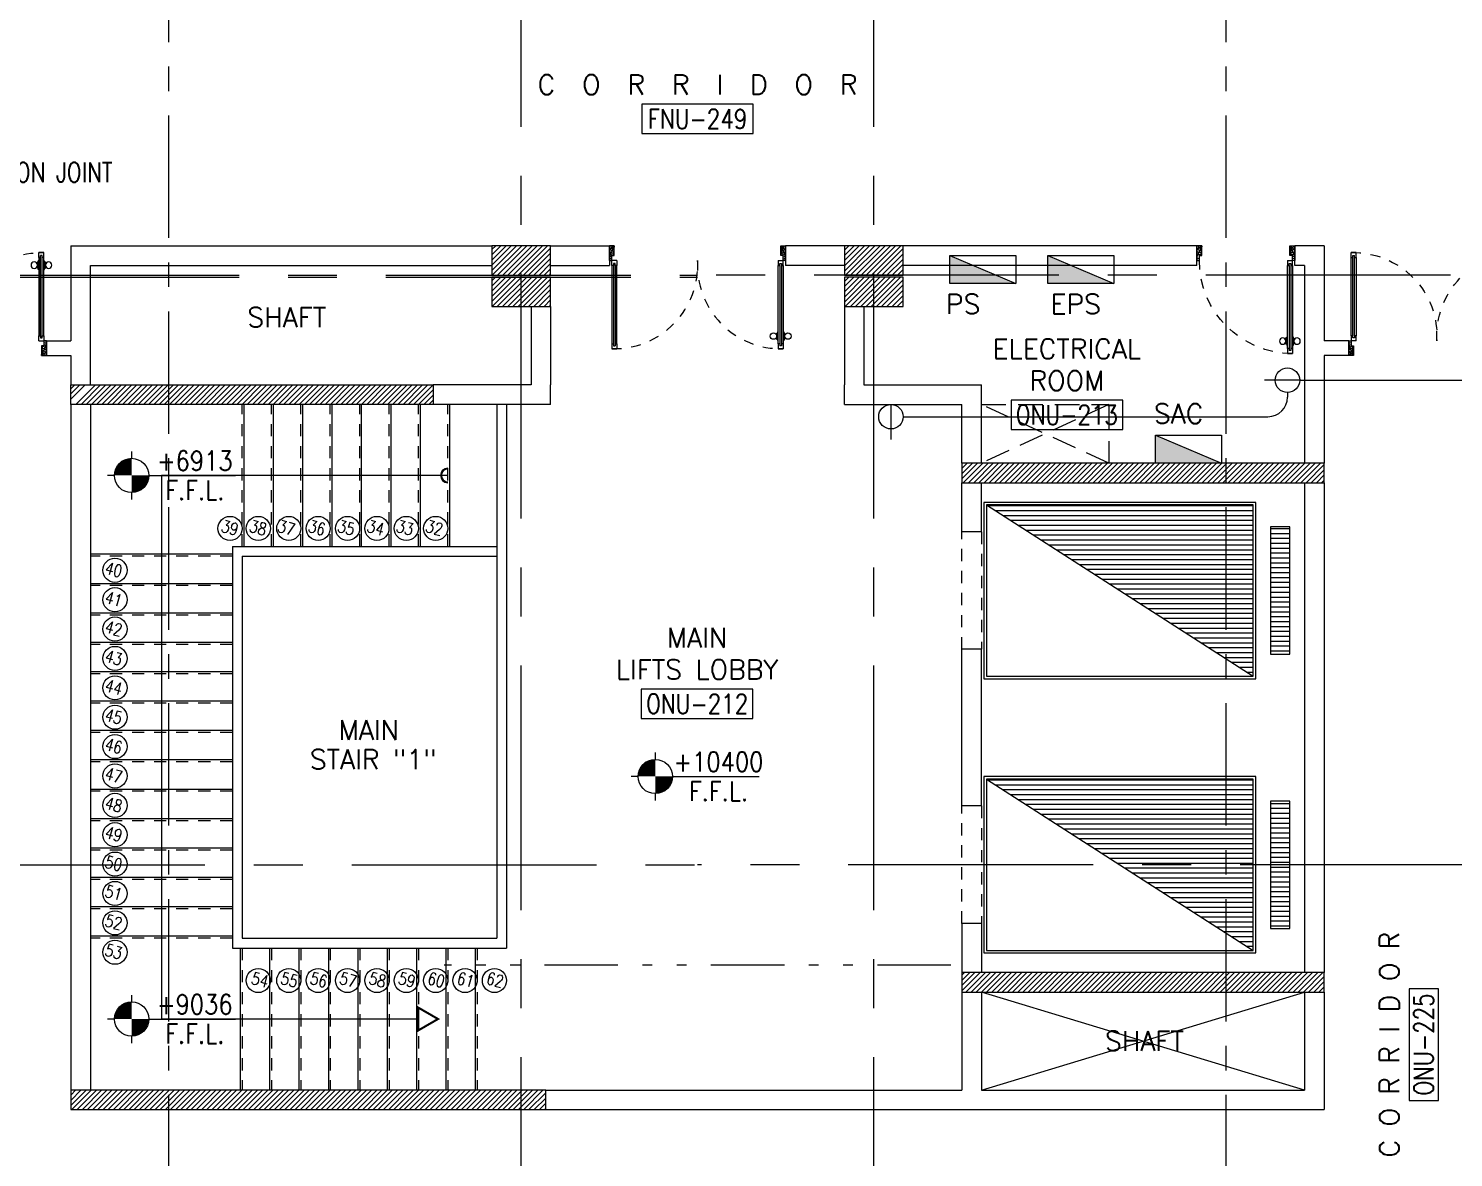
# Model space of a CAD drawing. Extents: x 0 to 93, y -1.5 to 78.
# Drawn here: x 17.4 to 31.95, y 24.01 to 35.54 of the extents above; entities that cross this region are included whole.
import ezdxf
from ezdxf.enums import TextEntityAlignment as Align

# ---------------------------------------------------------------- set-up
doc = ezdxf.new("R2010")
doc.units = 0
doc.header["$MEASUREMENT"] = 0
for name, pattern in [('2DASHES', [1.7, 0.75, -0.25, 0.1, -0.25, 0.1, -0.25]), ('CENTER', [2, 1.25, -0.25, 0.25, -0.25]), ('CENTERX2', [4, 2.5, -0.5, 0.5, -0.5]), ('HIDDEN', [0.375, 0.25, -0.125]), ('HIDDEN2', [0.1875, 0.125, -0.0625])]:
    doc.linetypes.add(name, pattern=pattern)
doc.layers.get('0').update_dxf_attribs({"color": 11, "linetype": 'CONTINUOUS'})
for name, color, linetype in [('AXES', 11, 'CENTERX2'), ('AXES1', 11, 'CENTER'), ('COL', 11, 'CONTINUOUS'), ('DOOR', 11, 'CONTINUOUS'), ('E-CLINE', 4, 'CONTINUOUS'), ('E-HLINE', 4, 'HIDDEN'), ('E-PANELBX', 3, 'CONTINUOUS'), ('E-SOCKETS', 4, 'CONTINUOUS'), ('EJ', 11, 'CONTINUOUS'), ('HAT', 11, 'CONTINUOUS'), ('HIDDEN', 11, 'HIDDEN2'), ('IND-ES-L', 11, '2DASHES'), ('LEV-PL', 11, 'CONTINUOUS'), ('LIFTS', 11, 'CONTINUOUS'), ('RM-BOX', 11, 'CONTINUOUS'), ('RM-NAME', 11, 'CONTINUOUS'), ('RM-NO', 11, 'CONTINUOUS'), ('SHAFT', 11, 'CONTINUOUS'), ('STR', 11, 'CONTINUOUS'), ('STR-H', 11, 'HIDDEN2'), ('WALL', 11, 'CONTINUOUS')]:
    doc.layers.add(name, color=color, linetype=linetype)
doc.styles.add('ROMANS', font='ROMANS.shx', dxfattribs={"width": 0.6})
doc.styles.add('S', font='ROMANS.SHX')

# ---------------------------------------------------------------- blocks, each defined once
blk = doc.blocks.new('RM1')
at = {"layer": 'RM-BOX'}
blk.add_lwpolyline([(570, -200), (-570, -200), (-570, -500), (570, -500)], close=True, dxfattribs=at)
at = {"layer": 'RM-NAME', "style": 'ROMANS'}
for tag, p in [('ROOMNAME1', (0, 324)), ('ROOMNAME2', (0, 0))]:
    blk.add_attdef(tag, text='', height=200, dxfattribs=at).set_placement(p, align=Align.MIDDLE)
at = {"layer": 'RM-NO', "style": 'ROMANS', "width": 0.8}
blk.add_attdef('ROOMNO', text='', height=200, dxfattribs=at).set_placement((0, -350), align=Align.MIDDLE)
blk = doc.blocks.new('D1000')
at = {"layer": 'DOOR', "color": 7, "linetype": 'ByBlock'}
for p, q in [((0, 0), (-150, 0)), ((-150, 0), (-150, -25)), ((-150, 0), (0, 0)), ((0, -50), (-114, 0)), ((0, -50), (-40, 0)), ((0, -50), (0, 0)), ((-1050, -25), (-1100, -25)), ((-1100, -75), (-1100, -25)), ((-1100, -25), (-1100, -75)), ((-1050, -75), (-1100, -75)), ((-1050, -42), (-1070, -42)), ((-1070, -42), (-1070, -58)), ((-1050, -58), (-1070, -58)), ((-1050, -25), (-1050, -42)), ((-1050, -58), (-1050, -75)), ((-928, -18), (-1018, -18)), ((-1018, -25), (-1018, -18)), ((-1018, -75), (-1018, -82)), ((-928, -82), (-1018, -82)), ((-1005, -9), (-940, -9)), ((-1005, -18), (-1005, -9)), ((-1005, -18), (-940, -18)), ((-1005, -82), (-940, -82)), ((-1005, -82), (-1005, -91)), ((-1005, -91), (-940, -91)), ((-940, -18), (-940, -9)), ((-940, -82), (-940, -91)), ((-928, -25), (-928, -18)), ((-928, -75), (-928, -82)), ((-200, -42), (-200, -25)), ((-200, -25), (-150, -25)), ((-180, -42), (-200, -42)), ((-200, -75), (-200, -58)), ((-200, -58), (-180, -58)), ((-150, -75), (-200, -75)), ((-180, -58), (-180, -42)), ((-150, -75), (-150, -25)), ((-150, -25), (-100, -25)), ((-100, -25), (-100, -50)), ((0, -50), (-100, -37)), ((-100, -50), (0, -50)), ((-150, -975), (-100, -975)), ((-150, -1000), (-150, -975)), ((-150, -1000), (0, -1000)), ((0, -1000), (-150, -1000)), ((0, -950), (-114, -1000)), ((-100, -975), (-100, -950)), ((0, -950), (-100, -963)), ((-100, -950), (0, -950)), ((0, -950), (-40, -1000)), ((0, -950), (0, -1000))]:
    blk.add_line(p, q, dxfattribs=at)
at = {"layer": 'DOOR', "linetype": 'ByBlock'}
for p, q in [((-200, -25), (-1050, -25)), ((-200, -42), (-1050, -42)), ((-200, -58), (-1050, -58)), ((-1050, -75), (-200, -75))]:
    blk.add_line(p, q, dxfattribs=at)
at = {"layer": 'DOOR', "color": 7, "linetype": 'ByBlock'}
for centre in [(-973, 23), (-973, -124)]:
    blk.add_circle(centre, 32.4, dxfattribs=at)
for centre, radius, start, end in [((0, -50), 134, 158.1598, 169.28), ((0, -50), 74.4, 137.7764, 180), ((0, -50), 54.4, 113.2074, 180), ((0, -50), 154, 161.1053, 166.2858), ((0, -50), 114, 154.0838, 167.3774), ((0, -50), 94.4, 148.0182, 180), ((0, -50), 34.4, 90, 180), ((0, -50), 14.4, 90, 180), ((0, -950), 154, 193.7142, 198.8947), ((0, -950), 134, 190.72, 201.8402), ((0, -950), 94.4, 180, 211.9818), ((0, -950), 74.4, 180, 222.2236), ((0, -950), 54.4, 180, 246.7926), ((0, -950), 34.4, 180, 270), ((0, -950), 14.4, 180, 270)]:
    blk.add_arc(centre, radius, start, end, dxfattribs=at)
at = {"layer": 'DOOR', "linetype": 'HIDDEN', "ltscale": 0.5}
blk.add_arc((-149, -24), 951, 180.0434, 269.9667, dxfattribs=at)
blk = doc.blocks.new('A$C272A55A0')
at = {"layer": 'DOOR', "color": 0, "linetype": 'ByBlock'}
for p, q in [((0, 900), (0, 1050)), ((50, 1050), (0, 1050)), ((50, 950), (50, 1050)), ((1750, 950), (1750, 1050)), ((1750, 1050), (1800, 1050)), ((1800, 1050), (1800, 900)), ((0, 900), (25, 900)), ((25, 950), (50, 950)), ((25, 900), (25, 950)), ((75, 900), (25, 900)), ((25, 850), (25, 900)), ((75, 900), (75, 850)), ((1725, 900), (1775, 900)), ((1725, 900), (1725, 850)), ((1775, 950), (1750, 950)), ((1775, 900), (1775, 950)), ((1800, 900), (1775, 900)), ((1775, 850), (1775, 900)), ((42, 850), (25, 850)), ((58, 870), (42, 870)), ((42, 870), (42, 850)), ((58, 850), (58, 870)), ((75, 850), (58, 850)), ((1725, 850), (1742, 850)), ((1742, 870), (1758, 870)), ((1742, 850), (1742, 870)), ((1758, 870), (1758, 850)), ((1758, 850), (1775, 850)), ((1718, 160), (1709, 160)), ((1709, 95), (1709, 160)), ((1725, 173), (1718, 173)), ((1718, 173), (1718, 83)), ((1718, 95), (1718, 160)), ((1775, 173), (1782, 173)), ((1782, 173), (1782, 83)), ((1782, 160), (1791, 160)), ((1782, 95), (1782, 160)), ((1791, 95), (1791, 160)), ((25, 50), (42, 50)), ((25, 50), (25, 0)), ((25, 0), (75, 0)), ((75, 0), (25, 0)), ((42, 50), (42, 30)), ((42, 30), (58, 30)), ((58, 50), (75, 50)), ((58, 50), (58, 30)), ((75, 50), (75, 0)), ((1718, 95), (1709, 95)), ((1725, 83), (1718, 83)), ((1742, 50), (1725, 50)), ((1725, 50), (1725, 0)), ((1775, 0), (1725, 0)), ((1725, 0), (1775, 0)), ((1742, 50), (1742, 30)), ((1758, 30), (1742, 30)), ((1775, 50), (1758, 50)), ((1758, 50), (1758, 30)), ((1775, 83), (1782, 83)), ((1775, 50), (1775, 0)), ((1782, 95), (1791, 95))]:
    blk.add_line(p, q, dxfattribs=at)
at = {"layer": 'DOOR', "color": 9, "linetype": 'ByBlock'}
for p, q in [((50, 1050), (0, 1010)), ((50, 1050), (0, 937)), ((50, 1050), (37, 950)), ((1750, 1050), (1800, 1010)), ((1750, 1050), (1800, 937)), ((1750, 1050), (1763, 950))]:
    blk.add_line(p, q, dxfattribs=at)
at = {"layer": 'DOOR', "linetype": 'ByBlock'}
for p, q in [((25, 850), (25, 50)), ((42, 850), (42, 50)), ((58, 850), (58, 50)), ((75, 50), (75, 850)), ((1725, 50), (1725, 850)), ((1742, 850), (1742, 50)), ((1758, 850), (1758, 50)), ((1775, 850), (1775, 50))]:
    blk.add_line(p, q, dxfattribs=at)
at = {"layer": 'DOOR', "color": 0, "linetype": 'ByBlock'}
for centre in [(1676, 128), (1824, 128)]:
    blk.add_circle(centre, 32.4, dxfattribs=at)
at = {"layer": 'DOOR', "color": 9, "linetype": 'ByBlock'}
for centre, radius, start, end in [((50, 1050), 54.4, 203.2074, 270), ((50, 1050), 34.4, 180, 270), ((50, 1050), 14.4, 180, 270), ((1750, 1050), 14.4, 270, 0), ((1750, 1050), 34.4, 270, 0), ((1750, 1050), 54.4, 270, 336.7926), ((50, 1050), 74.4, 227.7764, 270), ((50, 1050), 94.4, 238.0182, 270), ((50, 1050), 114, 244.0838, 257.3774), ((50, 1050), 134, 248.1598, 259.28), ((50, 1050), 154, 251.1053, 256.2858), ((1750, 1050), 74.4, 270, 312.2236), ((1750, 1050), 94.4, 270, 301.9818), ((1750, 1050), 114, 282.6226, 295.9162), ((1750, 1050), 134, 280.72, 291.8402), ((1750, 1050), 154, 283.7142, 288.8947)]:
    blk.add_arc(centre, radius, start, end, dxfattribs=at)
at = {"layer": 'DOOR', "linetype": 'HIDDEN', "ltscale": 0.5}
for centre, start, end in [((50, 851), 268.3174, 3.2965), ((1750, 851), 176.7035, 271.6826)]:
    blk.add_arc(centre, 851, start, end, dxfattribs=at)
at = {"layer": 'WALL', "linetype": 'ByBlock'}
blk.add_line((1800, 900), (1800, 1050), dxfattribs=at)
blk = doc.blocks.new('*X23')
at = {"color": 0}
for p, q in [((503899, 131750), (506612, 131750)), ((503977, 131700), (506612, 131700)), ((504055, 131650), (506612, 131650)), ((504132, 131600), (506612, 131600)), ((504210, 131550), (506612, 131550)), ((504288, 131500), (506612, 131500)), ((504366, 131450), (506612, 131450)), ((504444, 131400), (506612, 131400)), ((504522, 131350), (506612, 131350)), ((504600, 131300), (506612, 131300)), ((504677, 131250), (506612, 131250)), ((504755, 131200), (506612, 131200)), ((504833, 131150), (506612, 131150)), ((504911, 131100), (506612, 131100)), ((504989, 131050), (506612, 131050)), ((505067, 131000), (506612, 131000)), ((505145, 130950), (506612, 130950)), ((505222, 130900), (506612, 130900)), ((505300, 130850), (506612, 130850)), ((505378, 130800), (506612, 130800)), ((505456, 130750), (506612, 130750)), ((505534, 130700), (506612, 130700)), ((505612, 130650), (506612, 130650)), ((505690, 130600), (506612, 130600)), ((505767, 130550), (506612, 130550)), ((505845, 130500), (506612, 130500)), ((505923, 130450), (506612, 130450)), ((506001, 130400), (506612, 130400)), ((506079, 130350), (506612, 130350)), ((506157, 130300), (506612, 130300)), ((506235, 130250), (506612, 130250)), ((506312, 130200), (506612, 130200)), ((506390, 130150), (506612, 130150)), ((506468, 130100), (506612, 130100)), ((506546, 130050), (506612, 130050))]:
    blk.add_line(p, q, dxfattribs=at)
blk = doc.blocks.new('C5')
at = {"layer": 'HAT', "linetype": 'ByBlock'}
h = blk.add_hatch(dxfattribs=at)
h.set_pattern_fill('ANSI31', color=256, scale=300, style=0)
h.set_pattern_definition([(45, (-223356.182, -51411.005), (-26.516504, 26.516504), [])])
h.paths.add_polyline_path([(300, 300), (0, 300), (0, 0), (300, 0)])
h.paths.add_polyline_path([(600, 300), (300, 300), (300, 0), (600, 0)])
at = {"layer": 'COL'}
blk.add_lwpolyline([(600, 300), (0, 300), (0, 0), (600, 0)], close=True, dxfattribs=at)
blk = doc.blocks.new('*X53')
at = {"color": 0}
for p, q in [((76229, 137641), (76388, 137800)), ((76229, 137694), (76334, 137800)), ((76229, 137748), (76281, 137800)), ((76241, 137600), (76441, 137800)), ((76294, 137600), (76494, 137800)), ((76347, 137600), (76547, 137800)), ((76400, 137600), (76600, 137800)), ((76453, 137600), (76653, 137800)), ((76506, 137600), (76706, 137800)), ((76559, 137600), (76759, 137800)), ((76612, 137600), (76812, 137800)), ((76665, 137600), (76865, 137800)), ((76718, 137600), (76918, 137800)), ((76771, 137600), (76971, 137800)), ((76824, 137600), (77024, 137800)), ((76877, 137600), (77077, 137800)), ((76930, 137600), (77130, 137800)), ((76983, 137600), (77183, 137800)), ((77036, 137600), (77236, 137800)), ((77089, 137600), (77289, 137800)), ((77142, 137600), (77342, 137800)), ((77195, 137600), (77395, 137800)), ((77248, 137600), (77448, 137800)), ((77301, 137600), (77501, 137800)), ((77354, 137600), (77554, 137800)), ((77407, 137600), (77607, 137800)), ((77460, 137600), (77660, 137800)), ((77513, 137600), (77713, 137800)), ((77566, 137600), (77766, 137800)), ((77619, 137600), (77819, 137800)), ((77672, 137600), (77872, 137800)), ((77725, 137600), (77925, 137800)), ((77779, 137600), (77979, 137800)), ((77832, 137600), (78032, 137800)), ((77885, 137600), (78085, 137800)), ((77938, 137600), (78138, 137800)), ((77991, 137600), (78191, 137800)), ((78044, 137600), (78244, 137800)), ((78097, 137600), (78297, 137800)), ((78150, 137600), (78350, 137800)), ((78203, 137600), (78403, 137800)), ((78256, 137600), (78456, 137800)), ((78309, 137600), (78509, 137800)), ((78362, 137600), (78562, 137800)), ((78415, 137600), (78615, 137800)), ((78468, 137600), (78668, 137800)), ((78521, 137600), (78721, 137800)), ((78574, 137600), (78774, 137800)), ((78627, 137600), (78827, 137800)), ((78680, 137600), (78880, 137800)), ((78733, 137600), (78933, 137800)), ((78786, 137600), (78986, 137800)), ((78839, 137600), (79039, 137800)), ((78892, 137600), (79092, 137800)), ((78945, 137600), (79145, 137800)), ((78998, 137600), (79198, 137800)), ((79051, 137600), (79251, 137800)), ((79104, 137600), (79304, 137800)), ((79157, 137600), (79357, 137800)), ((79210, 137600), (79410, 137800)), ((79263, 137600), (79463, 137800)), ((79316, 137600), (79516, 137800)), ((79369, 137600), (79569, 137800)), ((79423, 137600), (79623, 137800)), ((79476, 137600), (79676, 137800)), ((79529, 137600), (79729, 137800)), ((79582, 137600), (79782, 137800)), ((79635, 137600), (79835, 137800)), ((79688, 137600), (79888, 137800)), ((79741, 137600), (79941, 137800)), ((79794, 137600), (79994, 137800)), ((79847, 137600), (80047, 137800)), ((79900, 137600), (80100, 137800)), ((79953, 137600), (80153, 137800)), ((80006, 137600), (80206, 137800)), ((80059, 137600), (80259, 137800)), ((80112, 137600), (80312, 137800)), ((80165, 137600), (80365, 137800)), ((80218, 137600), (80418, 137800)), ((80271, 137600), (80471, 137800)), ((80324, 137600), (80524, 137800)), ((80377, 137600), (80577, 137800)), ((80430, 137600), (80630, 137800)), ((80483, 137600), (80683, 137800)), ((80536, 137600), (80736, 137800)), ((80589, 137600), (80789, 137800)), ((80642, 137600), (80842, 137800)), ((80695, 137600), (80895, 137800)), ((80748, 137600), (80948, 137800)), ((80801, 137600), (81001, 137800)), ((80854, 137600), (81054, 137800)), ((80907, 137600), (81079, 137772)), ((80960, 137600), (81079, 137718)), ((81014, 137600), (81079, 137665)), ((81067, 137600), (81079, 137612))]:
    blk.add_line(p, q, dxfattribs=at)
blk = doc.blocks.new('LEV1')
at = {"layer": 'LEV-PL'}
for p, q in [((0, 245), (0, 175)), ((-175, 0), (-245, 0)), ((175, 0), (1061, 0)), ((0, -175), (0, -245))]:
    blk.add_line(p, q, dxfattribs=at)
at = {"layer": 'LEV-PL', "const_width": 175}
for points in [[(-88, 0, -0.414214), (0, 88, -1)], [(88, 0, -0.414214), (0, -88, -1)]]:
    blk.add_lwpolyline(points, format="xyb", dxfattribs=at)
at = {"layer": 'LEV-PL'}
blk.add_circle((0, 0), 175, dxfattribs=at)
at = {"layer": 'LEV-PL', "color": 4, "style": 'S', "width": 0.85}
for tag, p in [('+0000', (646, 50)), ('F.F.L.', (646, -250))]:
    blk.add_attdef(tag, text='', height=200, dxfattribs=at).set_placement(p, align=Align.CENTER)
blk = doc.blocks.new('*X54')
at = {"color": 0}
for p, q in [((76229, 144854), (76375, 145000)), ((76229, 144907), (76322, 145000)), ((76229, 144960), (76269, 145000)), ((76281, 144800), (76481, 145000)), ((76334, 144800), (76534, 145000)), ((76387, 144800), (76587, 145000)), ((76440, 144800), (76640, 145000)), ((76493, 144800), (76693, 145000)), ((76546, 144800), (76746, 145000)), ((76599, 144800), (76799, 145000)), ((76652, 144800), (76852, 145000)), ((76705, 144800), (76905, 145000)), ((76758, 144800), (76958, 145000)), ((76811, 144800), (77011, 145000)), ((76864, 144800), (77064, 145000)), ((76917, 144800), (77117, 145000)), ((76971, 144800), (77171, 145000)), ((77024, 144800), (77224, 145000)), ((77077, 144800), (77277, 145000)), ((77130, 144800), (77330, 145000)), ((77183, 144800), (77383, 145000)), ((77236, 144800), (77436, 145000)), ((77289, 144800), (77489, 145000)), ((77342, 144800), (77542, 145000)), ((77395, 144800), (77595, 145000)), ((77448, 144800), (77648, 145000)), ((77501, 144800), (77701, 145000)), ((77554, 144800), (77754, 145000)), ((77607, 144800), (77807, 145000)), ((77660, 144800), (77860, 145000)), ((77713, 144800), (77913, 145000)), ((77766, 144800), (77966, 145000)), ((77819, 144800), (78019, 145000)), ((77872, 144800), (78072, 145000)), ((77925, 144800), (78125, 145000)), ((77978, 144800), (78178, 145000)), ((78031, 144800), (78231, 145000)), ((78084, 144800), (78284, 145000)), ((78137, 144800), (78337, 145000)), ((78190, 144800), (78390, 145000)), ((78243, 144800), (78443, 145000)), ((78296, 144800), (78496, 145000)), ((78349, 144800), (78549, 145000)), ((78402, 144800), (78602, 145000)), ((78455, 144800), (78655, 145000)), ((78508, 144800), (78708, 145000)), ((78562, 144800), (78762, 145000)), ((78615, 144800), (78815, 145000)), ((78668, 144800), (78868, 145000)), ((78721, 144800), (78921, 145000)), ((78774, 144800), (78974, 145000)), ((78827, 144800), (79027, 145000)), ((78880, 144800), (79080, 145000)), ((78933, 144800), (79133, 145000)), ((78986, 144800), (79186, 145000)), ((79039, 144800), (79239, 145000)), ((79092, 144800), (79292, 145000)), ((79145, 144800), (79345, 145000)), ((79198, 144800), (79398, 145000)), ((79251, 144800), (79451, 145000)), ((79304, 144800), (79504, 145000)), ((79357, 144800), (79557, 145000)), ((79410, 144800), (79610, 145000)), ((79463, 144800), (79663, 145000)), ((79516, 144800), (79716, 145000)), ((79569, 144800), (79769, 145000)), ((79622, 144800), (79822, 145000)), ((79675, 144800), (79875, 145000)), ((79728, 144800), (79928, 145000)), ((79781, 144800), (79929, 144948)), ((79834, 144800), (79929, 144895)), ((79887, 144800), (79929, 144842))]:
    blk.add_line(p, q, dxfattribs=at)
blk = doc.blocks.new('*X22')
at = {"color": 0}
for p, q in [((140176, 227700), (140376, 227700)), ((140176, 227650), (140376, 227650)), ((140176, 227600), (140376, 227600)), ((140176, 227550), (140376, 227550)), ((140176, 227500), (140376, 227500)), ((140176, 227450), (140376, 227450)), ((140176, 227400), (140376, 227400)), ((140176, 227350), (140376, 227350)), ((140176, 227300), (140376, 227300)), ((140176, 227250), (140376, 227250)), ((140176, 227200), (140376, 227200)), ((140176, 227150), (140376, 227150)), ((140176, 227100), (140376, 227100)), ((140176, 227050), (140376, 227050)), ((140176, 227000), (140376, 227000)), ((140176, 226950), (140376, 226950)), ((140176, 226900), (140376, 226900)), ((140176, 226850), (140376, 226850)), ((140176, 226800), (140376, 226800)), ((140176, 226750), (140376, 226750)), ((140176, 226700), (140376, 226700)), ((140176, 226650), (140376, 226650)), ((140176, 226600), (140376, 226600)), ((140176, 226550), (140376, 226550)), ((140176, 226500), (140376, 226500)), ((140176, 226450), (140376, 226450))]:
    blk.add_line(p, q, dxfattribs=at)
blk = doc.blocks.new('*X28')
at = {"color": 0}
for p, q in [((197839, 143639), (197999, 143800)), ((197839, 143692), (197946, 143800)), ((197839, 143745), (197893, 143800)), ((197853, 143600), (198053, 143800)), ((197906, 143600), (198106, 143800)), ((197959, 143600), (198159, 143800)), ((198012, 143600), (198212, 143800)), ((198065, 143600), (198265, 143800)), ((198118, 143600), (198318, 143800)), ((198171, 143600), (198371, 143800)), ((198224, 143600), (198424, 143800)), ((198277, 143600), (198477, 143800)), ((198330, 143600), (198530, 143800)), ((198383, 143600), (198583, 143800)), ((198436, 143600), (198636, 143800)), ((198489, 143600), (198689, 143800)), ((198542, 143600), (198742, 143800)), ((198595, 143600), (198795, 143800)), ((198648, 143600), (198848, 143800)), ((198701, 143600), (198901, 143800)), ((198754, 143600), (198954, 143800)), ((198807, 143600), (199007, 143800)), ((198860, 143600), (199060, 143800)), ((198913, 143600), (199113, 143800)), ((198966, 143600), (199166, 143800)), ((199019, 143600), (199219, 143800)), ((199072, 143600), (199272, 143800)), ((199125, 143600), (199325, 143800)), ((199178, 143600), (199378, 143800)), ((199231, 143600), (199431, 143800)), ((199284, 143600), (199484, 143800)), ((199337, 143600), (199537, 143800)), ((199390, 143600), (199590, 143800)), ((199443, 143600), (199643, 143800)), ((199497, 143600), (199697, 143800)), ((199550, 143600), (199750, 143800)), ((199603, 143600), (199803, 143800)), ((199656, 143600), (199856, 143800)), ((199709, 143600), (199909, 143800)), ((199762, 143600), (199962, 143800)), ((199815, 143600), (200015, 143800)), ((199868, 143600), (200068, 143800)), ((199921, 143600), (200121, 143800)), ((199974, 143600), (200174, 143800)), ((200027, 143600), (200227, 143800)), ((200080, 143600), (200280, 143800)), ((200133, 143600), (200333, 143800)), ((200186, 143600), (200386, 143800)), ((200239, 143600), (200439, 143800)), ((200292, 143600), (200492, 143800)), ((200345, 143600), (200545, 143800)), ((200398, 143600), (200598, 143800)), ((200451, 143600), (200651, 143800)), ((200504, 143600), (200704, 143800)), ((200557, 143600), (200757, 143800)), ((200610, 143600), (200810, 143800)), ((200663, 143600), (200863, 143800)), ((200716, 143600), (200916, 143800)), ((200769, 143600), (200969, 143800)), ((200822, 143600), (201022, 143800)), ((200875, 143600), (201075, 143800)), ((200928, 143600), (201128, 143800)), ((200981, 143600), (201181, 143800)), ((201034, 143600), (201234, 143800)), ((201088, 143600), (201288, 143800)), ((201141, 143600), (201341, 143800)), ((201194, 143600), (201394, 143800)), ((201247, 143600), (201447, 143800)), ((201300, 143600), (201500, 143800)), ((201353, 143600), (201539, 143786)), ((201406, 143600), (201539, 143733)), ((201459, 143600), (201539, 143680)), ((201512, 143600), (201539, 143627))]:
    blk.add_line(p, q, dxfattribs=at)
blk = doc.blocks.new('*X33')
at = {"color": 0}
for p, q in [((197839, 138813), (198025, 139000)), ((197839, 138866), (197972, 139000)), ((197839, 138919), (197919, 139000)), ((197839, 138972), (197866, 139000)), ((197879, 138800), (198079, 139000)), ((197932, 138800), (198132, 139000)), ((197985, 138800), (198185, 139000)), ((198038, 138800), (198238, 139000)), ((198091, 138800), (198291, 139000)), ((198144, 138800), (198344, 139000)), ((198197, 138800), (198397, 139000)), ((198250, 138800), (198450, 139000)), ((198303, 138800), (198503, 139000)), ((198356, 138800), (198556, 139000)), ((198409, 138800), (198609, 139000)), ((198462, 138800), (198662, 139000)), ((198515, 138800), (198715, 139000)), ((198568, 138800), (198768, 139000)), ((198621, 138800), (198821, 139000)), ((198674, 138800), (198874, 139000)), ((198727, 138800), (198927, 139000)), ((198780, 138800), (198980, 139000)), ((198833, 138800), (199033, 139000)), ((198886, 138800), (199086, 139000)), ((198939, 138800), (199139, 139000)), ((198992, 138800), (199192, 139000)), ((199045, 138800), (199245, 139000)), ((199098, 138800), (199298, 139000)), ((199151, 138800), (199351, 139000)), ((199204, 138800), (199404, 139000)), ((199257, 138800), (199457, 139000)), ((199310, 138800), (199510, 139000)), ((199363, 138800), (199563, 139000)), ((199416, 138800), (199616, 139000)), ((199469, 138800), (199669, 139000)), ((199523, 138800), (199723, 139000)), ((199576, 138800), (199776, 139000)), ((199629, 138800), (199829, 139000)), ((199682, 138800), (199882, 139000)), ((199735, 138800), (199935, 139000)), ((199788, 138800), (199988, 139000)), ((199841, 138800), (200041, 139000)), ((199894, 138800), (200094, 139000)), ((199947, 138800), (200147, 139000)), ((200000, 138800), (200200, 139000)), ((200053, 138800), (200253, 139000)), ((200106, 138800), (200306, 139000)), ((200159, 138800), (200359, 139000)), ((200212, 138800), (200412, 139000)), ((200265, 138800), (200465, 139000)), ((200318, 138800), (200518, 139000)), ((200371, 138800), (200571, 139000)), ((200424, 138800), (200624, 139000)), ((200477, 138800), (200677, 139000)), ((200530, 138800), (200730, 139000)), ((200583, 138800), (200783, 139000)), ((200636, 138800), (200836, 139000)), ((200689, 138800), (200889, 139000)), ((200742, 138800), (200942, 139000)), ((200795, 138800), (200995, 139000)), ((200848, 138800), (201048, 139000)), ((200901, 138800), (201101, 139000)), ((200954, 138800), (201154, 139000)), ((201007, 138800), (201207, 139000)), ((201060, 138800), (201260, 139000)), ((201114, 138800), (201314, 139000)), ((201167, 138800), (201367, 139000)), ((201220, 138800), (201420, 139000)), ((201273, 138800), (201473, 139000)), ((201326, 138800), (201526, 139000)), ((201379, 138800), (201539, 138960)), ((201432, 138800), (201539, 138907)), ((201485, 138800), (201539, 138854))]:
    blk.add_line(p, q, dxfattribs=at)
blk = doc.blocks.new('E-PBX')
at = {"layer": 'E-PANELBX'}
h = blk.add_hatch(color=256, dxfattribs=at)
h.paths.add_polyline_path([(33.8, 190), (-225, 190), (33.8, 80.7)])
h.paths.add_polyline_path([(225, 190), (33.8, 190), (33.8, 80.7), (225, 0)])
blk.add_line((225, 0), (-225, 190), dxfattribs=at)
blk.add_lwpolyline([(-225, 190), (225, 190), (225, 0), (-225, 0)], close=True, dxfattribs=at)

msp = doc.modelspace()

# ---------------------------------------------------------------- linework, layer by layer
at = {"layer": 'AXES'}
for p, q in [((22.4317, -1.4643), (22.4317, 77.3484)), ((26.0317, -1.4643), (26.0317, 77.3484)), ((1.05, 33.02), (24.2317, 33.02)), ((1.05, 33), (24.2317, 33)), ((91.9217, 33.02), (24.2317, 33.02)), ((0.7, 27), (24.2317, 27)), ((92.2717, 27), (24.2317, 27))]:
    msp.add_line(p, q, dxfattribs=at)
at = {"layer": 'AXES1'}
for p, q in [((18.8317, 5.4), (18.8317, 64.22)), ((29.6317, 5.4), (29.6317, 64.22))]:
    msp.add_line(p, q, dxfattribs=at)
at = {"layer": 'COL'}
for p, q in [((22.6817, 24.7), (26.9317, 24.7)), ((22.6817, 24.5), (26.9317, 24.5))]:
    msp.add_line(p, q, dxfattribs=at)
for points in [[(17.8317, 31.7), (17.8317, 31.9), (21.5317, 31.9), (21.5317, 31.7)], [(26.9317, 31.1), (26.9317, 30.9), (30.6317, 30.9), (30.6317, 31.1)], [(26.9317, 25.9), (26.9317, 25.7), (30.6317, 25.7), (30.6317, 25.9)], [(22.6817, 24.7), (17.8317, 24.7), (17.8317, 24.5), (22.6817, 24.5)]]:
    msp.add_lwpolyline(points, close=True, dxfattribs=at)
for points in [[(21.3067, 31.9), (21.5317, 31.9), (21.5317, 31.7), (21.3241, 31.7)], [(27.4959, 25.9), (26.9317, 25.9), (26.9317, 25.7)], [(30.6317, 25.7), (30.6317, 25.9)]]:
    msp.add_lwpolyline(points, dxfattribs=at)
at = {"layer": 'E-CLINE', "color": 4, "linetype": 'Continuous'}
for p, q in [((30.3815, 31.9475), (32.9317, 31.9475)), ((30.2565, 31.8225), (30.2565, 31.775)), ((26.3317, 31.575), (30.0565, 31.575))]:
    msp.add_line(p, q, dxfattribs=at)
msp.add_arc((30.0565, 31.775), 0.2, 270, 0, dxfattribs=at)
at = {"layer": 'E-SOCKETS'}
for p, q in [((30.3815, 31.9475), (30.0231, 31.9475)), ((26.2067, 31.7), (26.2067, 31.3417))]:
    msp.add_line(p, q, dxfattribs=at)
for centre in [(30.2565, 31.9475), (26.2067, 31.575)]:
    msp.add_circle(centre, 0.125, dxfattribs=at)
at = {"layer": 'HIDDEN'}
for p, q in [((26.9317, 29.2), (26.9317, 30.4)), ((26.9317, 29.2), (26.9317, 30.4)), ((27.1317, 30.4), (27.1317, 29.2)), ((27.1317, 30.4), (27.1317, 29.2)), ((26.9317, 26.4), (26.9317, 27.6)), ((26.9317, 26.4), (26.9317, 27.6)), ((27.1317, 27.6), (27.1317, 26.4)), ((27.1317, 27.6), (27.1317, 26.4))]:
    msp.add_line(p, q, dxfattribs=at)
at = {"layer": 'IND-ES-L'}
msp.add_line((26.8189, 25.9761), (21.6444, 25.9761), dxfattribs=at)
at = {"layer": 'LIFTS'}
for p, q in [((27.1817, 30.675), (29.9067, 28.925)), ((27.1817, 27.875), (29.9067, 26.125))]:
    msp.add_line(p, q, dxfattribs=at)
for points in [[(27.1567, 28.9), (29.9317, 28.9), (29.9317, 30.7), (27.1567, 30.7)], [(27.1817, 28.925), (29.9067, 28.925), (29.9067, 30.675), (27.1817, 30.675)], [(30.0817, 29.15), (30.2817, 29.15), (30.2817, 30.45), (30.0817, 30.45)], [(27.1567, 27.9), (27.1567, 26.1), (29.9317, 26.1), (29.9317, 27.9)], [(27.1817, 27.875), (27.1817, 26.125), (29.9067, 26.125), (29.9067, 27.875)], [(30.0817, 26.35), (30.2817, 26.35), (30.2817, 27.65), (30.0817, 27.65)]]:
    msp.add_lwpolyline(points, close=True, dxfattribs=at)
at = {"layer": 'RM-NO'}
for p, q in [((22.7317, 33.32), (23.3317, 33.32)), ((23.3317, 33.32), (23.3317, 33.12)), ((25.1317, 33.32), (25.1317, 33.12)), ((25.7317, 33.32), (25.1317, 33.32)), ((22.7317, 33.12), (23.3317, 33.12)), ((25.7317, 33.12), (25.1317, 33.12))]:
    msp.add_line(p, q, dxfattribs=at)
at = {"layer": 'SHAFT', "color": 97, "linetype": 'HIDDEN'}
for p, q in [((28.4317, 31.1), (27.1317, 31.7)), ((28.4317, 31.7), (27.1317, 31.1))]:
    msp.add_line(p, q, dxfattribs=at)
at = {"layer": 'SHAFT'}
for p, q in [((27.1317, 24.7), (30.4317, 25.7)), ((30.4317, 24.7), (27.1317, 25.7))]:
    msp.add_line(p, q, dxfattribs=at)
at = {"layer": 'SHAFT', "color": 97, "linetype": 'HIDDEN'}
msp.add_lwpolyline([(27.1317, 31.7), (28.4317, 31.7), (28.4317, 31.1), (27.1317, 31.1)], close=True, dxfattribs=at)
at = {"layer": 'STR'}
for p, q in [((19.6017, 30.25), (19.6017, 31.7)), ((19.9017, 30.25), (19.9017, 31.7)), ((20.2017, 30.25), (20.2017, 31.7)), ((20.5017, 30.25), (20.5017, 31.7)), ((20.8017, 30.25), (20.8017, 31.7)), ((21.1017, 30.25), (21.1017, 31.7)), ((21.4017, 30.25), (21.4017, 31.7)), ((21.7017, 30.25), (21.7017, 31.7)), ((22.1817, 31.7), (22.1817, 26.25)), ((22.2817, 31.7), (22.2817, 26.15)), ((18.7567, 30.975), (18.7567, 25.425)), ((21.6817, 30.975), (18.7567, 30.975)), ((19.4817, 30.17), (18.0317, 30.17)), ((19.4817, 30.25), (22.1817, 30.25)), ((19.4817, 30.25), (19.4817, 26.15)), ((19.5817, 30.15), (22.1817, 30.15)), ((19.5817, 30.15), (19.5817, 26.25)), ((19.4817, 29.87), (18.0317, 29.87)), ((19.4817, 29.57), (18.0317, 29.57)), ((19.4817, 29.27), (18.0317, 29.27)), ((19.4817, 28.97), (18.0317, 28.97)), ((19.4817, 28.67), (18.0317, 28.67)), ((19.4817, 28.37), (18.0317, 28.37)), ((19.4817, 28.07), (18.0317, 28.07)), ((19.4817, 27.77), (18.0317, 27.77)), ((19.4817, 27.47), (18.0317, 27.47)), ((19.4817, 27.17), (18.0317, 27.17)), ((19.4817, 26.87), (18.0317, 26.87)), ((19.4817, 26.57), (18.0317, 26.57)), ((19.4817, 26.27), (18.0317, 26.27)), ((19.5817, 26.25), (22.1817, 26.25)), ((19.4817, 26.15), (22.2817, 26.15)), ((19.5617, 26.15), (19.5617, 24.7)), ((19.8617, 26.15), (19.8617, 24.7)), ((20.1617, 26.15), (20.1617, 24.7)), ((20.4617, 26.15), (20.4617, 24.7)), ((20.7617, 26.15), (20.7617, 24.7)), ((21.0617, 26.15), (21.0617, 24.7)), ((21.3617, 26.15), (21.3617, 24.7)), ((21.6617, 26.15), (21.6617, 24.7)), ((21.9617, 26.15), (21.9617, 24.7)), ((21.3817, 25.425), (18.7567, 25.425))]:
    msp.add_line(p, q, dxfattribs=at)
at = {"layer": 'STR', "const_width": 0.0215}
msp.add_lwpolyline([(21.3817, 25.5405), (21.3817, 25.3095), (21.5817, 25.425)], close=True, dxfattribs=at)
at = {"layer": 'STR', "color": 11}
for centre in [(19.4578, 30.4343), (19.7461, 30.4343), (20.0578, 30.4343), (20.3578, 30.4343), (20.6578, 30.4343), (20.9578, 30.4343), (21.2578, 30.4343), (21.5578, 30.4343), (18.2827, 30.0067), (18.2827, 29.7067), (18.2827, 29.4067), (18.2827, 29.1067), (18.2827, 28.8067), (18.2827, 28.5067), (18.2827, 28.2067), (18.2827, 27.9067), (18.2827, 27.6067), (18.2827, 27.3067), (18.2827, 27.0067), (18.2827, 26.7067), (18.2827, 26.4067), (18.2827, 26.1067), (19.7461, 25.818), (20.0578, 25.818), (20.3578, 25.818), (20.6578, 25.818), (20.9578, 25.818), (21.2578, 25.818), (21.5578, 25.818), (21.8578, 25.818), (22.1578, 25.818)]:
    msp.add_circle(centre, 0.1232, dxfattribs=at)
at = {"layer": 'STR'}
for radius in [0.075, 0.065]:
    msp.add_arc((21.6817, 30.975), radius, 90, 270, dxfattribs=at)
at = {"layer": 'STR-H'}
for p, q in [((19.5817, 30.25), (19.5817, 31.7)), ((19.8817, 30.25), (19.8817, 31.7)), ((20.1817, 30.25), (20.1817, 31.7)), ((20.4817, 30.25), (20.4817, 31.7)), ((20.7817, 30.25), (20.7817, 31.7)), ((21.0817, 30.25), (21.0817, 31.7)), ((21.3817, 30.25), (21.3817, 31.7)), ((21.6817, 30.25), (21.6817, 31.7)), ((19.4817, 30.15), (18.0317, 30.15)), ((19.4817, 29.85), (18.0317, 29.85)), ((19.4817, 29.55), (18.0317, 29.55)), ((19.4817, 29.25), (18.0317, 29.25)), ((19.4817, 28.95), (18.0317, 28.95)), ((19.4817, 28.65), (18.0317, 28.65)), ((19.4817, 28.35), (18.0317, 28.35)), ((19.4817, 28.05), (18.0317, 28.05)), ((19.4817, 27.75), (18.0317, 27.75)), ((19.4817, 27.45), (18.0317, 27.45)), ((19.4817, 27.15), (18.0317, 27.15)), ((19.4817, 26.85), (18.0317, 26.85)), ((19.4817, 26.55), (18.0317, 26.55)), ((19.4817, 26.25), (18.0317, 26.25)), ((19.5817, 26.15), (19.5817, 24.7)), ((19.8817, 26.15), (19.8817, 24.7)), ((20.1817, 26.15), (20.1817, 24.7)), ((20.4817, 26.15), (20.4817, 24.7)), ((20.7817, 26.15), (20.7817, 24.7)), ((21.0817, 26.15), (21.0817, 24.7)), ((21.3817, 26.15), (21.3817, 24.7)), ((21.6817, 26.15), (21.6817, 24.7)), ((21.9817, 26.15), (21.9817, 24.7))]:
    msp.add_line(p, q, dxfattribs=at)
at = {"layer": 'WALL'}
for p, q in [((17.8317, 33.32), (22.1317, 33.32)), ((17.8317, 33.32), (17.8317, 32.35)), ((29.3317, 33.32), (26.3317, 33.32)), ((29.3317, 33.12), (29.3317, 33.32)), ((30.6317, 33.32), (30.3317, 33.32)), ((30.3317, 33.12), (30.3317, 33.32)), ((30.6317, 33.32), (30.6317, 32.35)), ((18.0317, 31.9), (18.0317, 33.12)), ((18.0317, 33.12), (22.1317, 33.12)), ((29.3317, 33.12), (26.3317, 33.12)), ((30.4317, 33.12), (30.3317, 33.12)), ((30.4317, 33.12), (30.4317, 31.1)), ((22.5317, 32.7), (22.5317, 31.9)), ((22.7317, 32.7), (22.7317, 31.9)), ((25.7317, 32.7), (25.7317, 31.9)), ((25.9317, 32.7), (25.9317, 31.9)), ((17.5817, 32.35), (17.8317, 32.35)), ((17.5817, 32.2), (17.5817, 32.35)), ((30.8817, 32.35), (30.6317, 32.35)), ((30.8817, 32.2), (30.8817, 32.35)), ((17.5817, 32.2), (17.8317, 32.2)), ((17.8317, 32.2), (17.8317, 31.9)), ((30.8817, 32.2), (30.6317, 32.2)), ((30.6317, 32.2), (30.6317, 31.1)), ((22.5317, 31.9), (21.5317, 31.9)), ((22.7317, 31.7), (22.7317, 31.9)), ((22.7317, 31.7), (22.7317, 31.9)), ((25.7317, 31.7), (25.7317, 31.9)), ((25.7317, 31.7), (25.7317, 31.9)), ((25.7317, 31.7), (25.7317, 31.9)), ((25.9317, 31.9), (27.1317, 31.9)), ((27.1317, 31.1), (27.1317, 31.9)), ((17.8317, 31.7), (17.8317, 24.5)), ((18.0317, 31.7), (18.0317, 24.7)), ((22.7317, 31.7), (21.5317, 31.7)), ((22.7317, 31.7), (21.5317, 31.7)), ((25.7317, 31.7), (26.9317, 31.7)), ((26.9317, 31.1), (26.9317, 31.7)), ((26.9317, 30.4), (26.9317, 30.9)), ((27.1317, 30.4), (27.1317, 30.9)), ((30.4317, 30.9), (30.4317, 25.9)), ((30.6317, 30.9), (30.6317, 25.9)), ((26.9317, 30.4), (26.9317, 30.7)), ((27.1317, 30.4), (27.1317, 30.5)), ((27.1317, 30.4), (26.9317, 30.4)), ((27.1317, 29.2), (26.9317, 29.2)), ((26.9317, 27.6), (26.9317, 29.2)), ((27.1317, 27.6), (27.1317, 29.2)), ((26.9317, 27.6), (26.9317, 28.8)), ((27.1317, 27.6), (27.1317, 28.8)), ((27.1317, 27.6), (26.9317, 27.6)), ((27.1317, 27.6), (26.9317, 27.6)), ((26.9317, 26.4), (26.9317, 25.9)), ((27.1317, 26.4), (26.9317, 26.4)), ((27.1317, 26.4), (26.9317, 26.4)), ((26.9317, 26.4), (26.9317, 25.9)), ((27.1317, 26.4), (27.1317, 25.9)), ((27.1317, 26.4), (27.1317, 25.9)), ((26.9317, 25.7), (26.9317, 24.7)), ((26.9317, 25.7), (26.9317, 24.7)), ((27.1317, 25.7), (27.1317, 24.7)), ((27.1317, 25.7), (27.1317, 24.7)), ((30.4317, 25.7), (30.4317, 24.7)), ((30.6317, 25.7), (30.6317, 24.5)), ((22.6817, 24.7), (26.6317, 24.7)), ((24.2317, 24.7), (26.9317, 24.7)), ((24.2317, 24.7), (26.6317, 24.7)), ((27.1317, 24.7), (27.4959, 24.7)), ((27.1317, 24.7), (30.4317, 24.7)), ((22.6817, 24.5), (26.6317, 24.5)), ((24.2317, 24.5), (30.6317, 24.5)), ((24.2317, 24.5), (26.6317, 24.5))]:
    msp.add_line(p, q, dxfattribs=at)

# ---------------------------------------------------------------- block references
at = {"layer": 'COL', "xscale": 0.001, "yscale": 0.001, "zscale": 0.001}
for p in [(22.1317, 33.02), (25.7317, 33.02), (22.1317, 32.7), (25.7317, 32.7)]:
    msp.add_blockref('C5', p, dxfattribs=at)
at = {"layer": 'DOOR', "color": 0, "linetype": 'ByBlock', "xscale": -0.001, "yscale": 0.001, "zscale": 0.001, "rotation": 180}
for p in [(15.7817, 33.2504), (30.8817, 33.2504)]:
    msp.add_blockref('A$C272A55A0', p, dxfattribs=at)
at = {"layer": 'DOOR', "color": 0, "linetype": 'ByBlock', "xscale": 0.001, "yscale": 0.001, "zscale": 0.001}
msp.add_blockref('A$C272A55A0', (23.3317, 32.2696), dxfattribs=at)
at = {"layer": 'DOOR', "color": 0, "linetype": 'Continuous', "xscale": -0.001, "yscale": 0.001, "zscale": 0.001, "rotation": 270}
msp.add_blockref('D1000', (30.3317, 33.32), dxfattribs=at)
at = {"layer": 'E-PANELBX', "xscale": 0.001499999983934686, "yscale": 0.001499999983934686, "zscale": 0.0015, "rotation": 180}
for p in [(27.1464, 33.2208), (28.1464, 33.2208), (29.2449, 31.385)]:
    msp.add_blockref('E-PBX', p, dxfattribs=at)
at = {"layer": 'HAT', "xscale": 0.001, "yscale": 0.001, "zscale": 0.001}
for name, p in [('*X54', (-58.3976, -113.0997)), ('*X28', (-170.9069, -112.6997)), ('*X33', (-170.9069, -113.0997)), ('*X53', (-58.3976, -113.0997))]:
    msp.add_blockref(name, p, dxfattribs=at)
at = {"layer": 'LEV-PL', "xscale": 0.001, "yscale": 0.001, "zscale": 0.001}
for p, values in [((18.4522, 30.975), {'F.F.L.': 'F.F.L.', '+0000': '+6913'}), ((23.7999, 27.9013), {'F.F.L.': 'F.F.L.', '+0000': '+10400'}), ((18.4522, 25.425), {'F.F.L.': 'F.F.L.', '+0000': '+9036'})]:
    msp.add_blockref('LEV1', p, dxfattribs=at).add_auto_attribs(values)
at = {"layer": 'LIFTS', "color": 8, "xscale": 0.001, "yscale": 0.001, "zscale": 0.001}
for name, p in [('*X23', (-476.7053, -101.0827)), ('*X22', (-110.0948, -197.2661)), ('*X23', (-476.7053, -103.8827)), ('*X22', (-110.0948, -200.0738))]:
    msp.add_blockref(name, p, dxfattribs=at)
at = {"layer": 'RM-NO', "xscale": 0.001, "yscale": 0.001, "zscale": 0.001}
for p, values in [((24.2317, 34.9662), {'ROOMNO': 'FNU-249', 'ROOMNAME2': 'C  O  R  R  I  D  O  R'}), ((28.0036, 31.9442), {'ROOMNO': 'ONU-213', 'ROOMNAME2': 'ROOM', 'ROOMNAME1': 'ELECTRICAL'}), ((24.2273, 28.9936), {'ROOMNO': 'ONU-212', 'ROOMNAME2': 'LIFTS LOBBY', 'ROOMNAME1': 'MAIN'})]:
    msp.add_blockref('RM1', p, dxfattribs=at).add_auto_attribs(values)
at = {"layer": 'RM-NO', "xscale": 0.001, "yscale": 0.001, "zscale": 0.001, "rotation": 90}
msp.add_blockref('RM1', (31.2977, 25.1641), dxfattribs=at).add_auto_attribs({'ROOMNO': 'ONU-225', 'ROOMNAME2': 'C O R R I D O R'})

# ---------------------------------------------------------------- texts
at = {"layer": 'E-HLINE', "color": 4, "style": 'ROMANS'}
for s, p in [('PS', (26.7679, 32.6251)), ('EPS', (27.8366, 32.6251)), ('SAC', (28.8925, 31.5064))]:
    msp.add_text(s, height=0.2, dxfattribs=at).set_placement(p)
at = {"layer": 'EJ', "color": 4, "style": 'ROMANS', "width": 0.8}
msp.add_text('EXPANSION JOINT', height=0.2, dxfattribs=at).set_placement((17.3252, 34.0704), align=Align.MIDDLE)
at = {"layer": 'RM-NAME', "style": 'ROMANS'}
for s, p in [('SHAFT', (20.0369, 32.5899)), ('MAIN', (20.8748, 28.3753)), ('STAIR "1"', (20.9195, 28.0753)), ('SHAFT', (28.7953, 25.2012))]:
    msp.add_text(s, height=0.2, dxfattribs=at).set_placement(p, align=Align.MIDDLE)
at = {"layer": 'STR', "color": 9, "style": 'ROMANS', "width": 0.8}
for s, p in [('39', (19.4566, 30.4408)), ('38', (19.7449, 30.4408)), ('37', (20.0332, 30.4408)), ('36', (20.3449, 30.4408)), ('35', (20.6449, 30.4408)), ('34', (20.9449, 30.4408)), ('33', (21.2449, 30.4408)), ('32', (21.5449, 30.4408)), ('40', (18.2698, 30.0131)), ('41', (18.2698, 29.7131)), ('42', (18.2698, 29.4131)), ('43', (18.2698, 29.1131)), ('44', (18.2698, 28.8131)), ('45', (18.2698, 28.5131)), ('46', (18.2698, 28.2131)), ('47', (18.2698, 27.9131)), ('48', (18.2698, 27.6131)), ('49', (18.2698, 27.3131)), ('50', (18.2698, 27.0131)), ('51', (18.2698, 26.7131)), ('52', (18.2698, 26.4131)), ('53', (18.2698, 26.1131)), ('54', (19.7643, 25.8245)), ('55', (20.0643, 25.8245)), ('56', (20.3643, 25.8245)), ('57', (20.6643, 25.8245)), ('58', (20.9643, 25.8245)), ('59', (21.2643, 25.8245)), ('60', (21.5643, 25.8245)), ('61', (21.8643, 25.8245)), ('62', (22.1643, 25.8245))]:
    msp.add_text(s, height=0.125, rotation=345, dxfattribs=at).set_placement(p, align=Align.MIDDLE)

doc.saveas('drawing.dxf')
